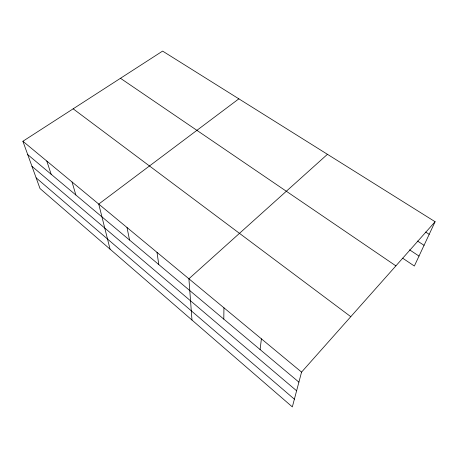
<?xml version="1.0" encoding="UTF-8"?>
<svg xmlns="http://www.w3.org/2000/svg" width="458" height="458" viewBox="0 0 458 458"><rect width="100%" height="100%" fill="white"/><g stroke="black" fill="none" stroke-linecap="round" stroke-linejoin="round"><path stroke-width="0.69" d="M223.796 319.117L223.945 307.81M260.087 349.569L261.409 338.846M435.1 221.718L301.564 372.114L292.336 406.904L40.006 188.536L22.9 141.259L162.607 51.096L435.1 221.718L414.353 266.029L402.668 258.186M327.447 154.312L188.908 278.785L191.982 320.056M238.853 98.836L98.739 204.085L110.052 249.152M425.637 232.051L429.198 234.324M417.496 241.04L424.056 245.311M409.578 249.833L419.013 256.074M120.471 78.284L395.901 265.869M73.154 108.827L350.788 316.678M22.9 141.259L301.564 372.114M27.732 154.615L298.908 382.138M31.963 166.311L296.612 390.788M36.136 177.836L294.38 399.193M46.802 161.061L51.159 174.269M72.043 181.969L75.862 194.999M127.015 227.511L129.54 240.038M157.014 252.364L158.771 264.558"/></g></svg>
